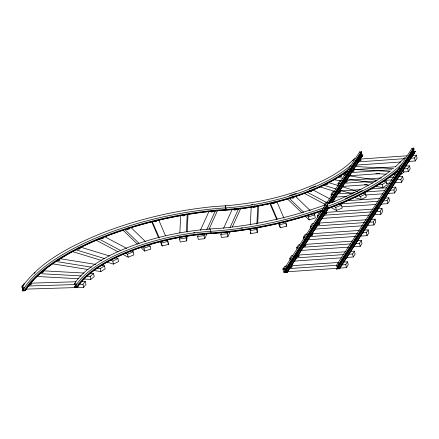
<?xml version="1.0" encoding="UTF-8"?>
<svg xmlns="http://www.w3.org/2000/svg" width="439" height="439" viewBox="0 0 439 439"><rect width="100%" height="100%" fill="white"/><g stroke="black" fill="none" stroke-linecap="round" stroke-linejoin="round"><path stroke-width="0.66" d="M234.097 209.354A110.88 42.073 -12.2 0 1 225.827 210.012L226.03 209.408A0.856 0.28 86 0 0 225.997 208.596L225.437 207.378M186.987 236.089L186.762 240.885L180.22 242.043L179.567 239.025L179.666 236.967M179.858 232.857L180.692 215.05M186.762 240.885L186.109 237.872L186.207 235.814M186.399 231.704L187.201 214.578M187.179 231.979L187.985 214.858M257.512 227.698L257.287 232.494L250.746 233.647L250.159 229.262M250.384 224.466L251.218 206.654M250.746 233.647L250.812 232.275M257.287 232.494L256.634 229.476L256.727 227.424M256.892 223.994L257.726 206.187M257.737 222.902L258.511 206.462M22.054 287.578L23.904 287.276L24.074 288.308A0.68 0.587 32.8 0 0 23.602 289.081L23.761 289.806A0.856 0.741 32.8 0 0 24.266 290.426C28.101 290.744 19.535 291.381 23.113 290.508A0.856 0.735 33.5 0 0 23.338 289.833L23.185 289.109A0.68 0.587 33.5 0 0 22.4 288.423L22.06 287.474L25.286 282.743C44.372 259.103 72.671 245.401 100.114 233.85C136.946 219.248 175.924 210.166 215.357 206.423C244.863 204.975 274.282 199.734 302.043 189.505C321.222 182.141 340.708 173.213 355.014 158.029M322.237 210.736A165.624 62.848 -12.2 0 1 210.693 233.57L210.682 233.575A107.681 40.86 -12.2 0 0 77.681 286.98L74.575 287.238L75.492 286.848A0.856 0.735 33.5 0 0 75.717 286.173L75.557 285.449A0.68 0.587 33.5 0 0 74.778 284.763C74.389 284.735 74.526 284.071 74.438 283.813C77.418 278.995 81.413 274.907 85.665 271.198C101.436 258.116 120.516 249.769 139.734 243.118C165.92 234.25 193.407 229.646 220.987 228.269C256.585 224.916 291.776 217.069 325.376 204.826M74.427 283.918L76.282 283.616L76.446 284.648A0.68 0.587 32.8 0 0 75.98 285.421L76.134 286.146A0.856 0.741 32.8 0 0 76.644 286.766L77.692 287.018M284.993 272.207A0.856 0.741 32.8 0 0 285.218 271.532L285.059 270.808A0.68 0.587 32.8 0 0 284.274 270.122C282.584 268.684 286.876 268.234 285.987 270.001A0.68 0.587 32.8 0 0 285.482 270.781L285.635 271.505A0.856 0.741 32.8 0 0 286.146 272.125C289.97 272.394 281.437 273.085 284.993 272.207L285.734 271.055M339.512 268.761L336.455 268.937L337.366 268.547A0.856 0.741 32.8 0 0 337.591 267.872L337.437 267.148A0.68 0.587 32.8 0 0 336.653 266.462C334.935 264.98 339.352 264.64 338.326 266.347A0.68 0.587 32.8 0 0 337.854 267.121L338.014 267.845A0.856 0.741 32.8 0 0 338.518 268.465L339.572 268.717L415.206 151.45L414.153 151.241A0.856 0.735 33.5 0 1 413.648 150.621L413.494 149.897A0.68 0.587 33.5 0 1 413.516 149.381A0.68 0.587 32.8 0 0 413.494 149.897A164.208 62.311 -12.2 0 1 411.82 152.47M359.568 152.048L361.418 151.746L361.582 152.777M411.941 148.387L413.796 148.086L413.961 149.117A0.68 0.587 32.8 0 0 413.703 149.2A0.68 0.587 33.5 0 1 413.961 149.123M361.714 152.657L328.86 203.548M57.844 260.223L57.783 260.497L58.749 260.656L59.847 260.195L59.561 259.751M339.808 176.198L339.748 176.478L340.713 176.632L341.811 176.171L341.526 175.726M225.816 205.661L225.267 206.418L225.459 207.444M225.284 206.346L225.278 206.632M154.769 221.283L154.967 221.744L155.571 221.755L156.712 221.316L156.514 220.855M272.926 203.037L272.822 203.317L273.727 203.509L274.869 203.07L274.671 202.604M206.945 233.784L204.706 238.701L198.285 239.381L197.632 236.369L198.472 234.525M200.431 230.223L209.101 211.181M204.706 238.701L204.053 235.683L204.892 233.839M206.851 229.542L215.242 211.11M208.898 229.482L217.289 211.055M230.096 231.847L227.857 236.764L221.437 237.444L220.784 234.431L221.624 232.588M223.583 228.285L231.973 209.858M227.857 236.764L227.204 233.746L228.044 231.902M230.003 227.605L238.673 208.563M232.33 226.936L240.44 209.118M78.18 248.661L78.241 249.154L79.481 249.061L80.183 248.507L77.895 248.447L79.267 247.761L80.074 248.002L79.898 248.293M325.947 184.051L325.771 184.342L326.572 184.589L327.949 183.897L327.143 183.65M210.616 229.087L210.127 229.97L210.868 232.044A0.856 0.28 86 0 1 210.923 232.665L210.72 233.625M284.922 271.944L283.556 272.043L282.903 269.025L284.719 266.21L286.766 266.067M290.179 260.168L289.784 258.357L291.6 255.542L292.967 255.449M296.929 248.897L296.671 247.689L298.482 244.874L299.848 244.781M303.942 238.832L303.552 237.022L305.368 234.206L307.415 234.064M310.828 228.165L310.433 226.354L312.25 223.539L313.616 223.446M317.578 216.893L317.32 215.686L319.131 212.871L320.497 212.778M331.472 196.162L331.083 194.351L332.899 191.541L334.266 191.442M338.228 184.89L337.964 183.683L339.781 180.873L341.147 180.775M352.819 160.663L353.549 159.538M283.929 269.272L359.728 151.839M285.674 268.953L361.418 151.751L285.921 269.134M284.06 272.553L285.229 270.748M284.154 272.63L285.268 270.907M285.482 270.781L327.516 205.644M286.085 269.881L327.609 205.523M328.723 203.795L361.72 152.657M285.635 271.505L327.159 207.142M329.387 203.696L361.27 154.276L361.116 153.557A0.68 0.587 33.5 0 1 361.138 153.041A0.68 0.587 32.8 0 0 361.116 153.557A109.541 41.568 -12.2 0 1 359.393 156.13M286.146 272.125L327.67 207.768M330.633 203.169L361.78 154.901L362.828 155.154M290.239 267.033L290.283 267.527L290.843 267.576L292.231 266.89L291.447 266.638M338.42 192.359L338.464 192.853L339.023 192.902L340.225 192.507L340.187 192.008M359.069 160.356L359.113 160.855L360.342 160.767L361.061 160.213L360.831 160.01M286.952 272.438L317.874 224.565M318.467 223.594L328.624 207.899M331.961 202.73L345.312 182.042M346.053 180.895L362.592 155.208M287.133 272.421L290.53 267.164M291.216 266.1L310.922 235.562L312.162 235.441L312.881 234.887L312.096 234.635M311.663 234.41L317.968 224.642M318.648 223.577L328.663 208.064M332.054 202.807L345.4 182.119M346.086 181.055L362.828 155.11M336.307 265.611L412.106 148.179M338.222 263.307L338.359 263.658M338.052 265.293L413.79 148.091L338.299 265.474M336.439 268.893L337.975 266.511M336.532 268.97L337.64 267.247M336.713 268.959L337.821 267.236M337.854 267.121L413.999 149.117M338.014 267.845L413.648 150.615A0.856 0.741 32.8 0 0 414.153 151.241L338.518 268.465M339.479 268.602L415.184 151.417M339.572 268.125L346.404 267.647L345.756 264.635L347.567 261.82L343.468 262.105M346.459 257.457L353.291 256.98L352.638 253.967L354.454 251.152L350.355 251.437M353.34 246.789L360.172 246.312L359.519 243.299L361.335 240.484L357.236 240.77M360.221 236.122L367.053 235.644L366.4 232.632L368.217 229.816L364.118 230.102M367.108 225.454L373.94 224.977L373.287 221.964L375.098 219.149L371.004 219.434M373.99 214.786L380.822 214.309L380.169 211.296L381.985 208.481L377.886 208.766M380.871 204.119L387.703 203.641L387.05 200.628L388.866 197.813L384.767 198.099M387.752 193.451L394.584 192.973L393.937 189.961L395.748 187.146L391.648 187.431M394.639 182.783L401.471 182.306L400.818 179.293L402.634 176.478L398.535 176.763M403.567 171.973L408.352 171.638L407.699 168.625L409.516 165.81L405.416 166.096M408.402 161.448L415.234 160.97L414.581 157.958L416.397 155.143L412.298 155.428M346.404 267.647L348.22 264.832L347.567 261.82M353.291 256.98L355.102 254.17L354.454 251.152M360.172 246.312L361.988 243.502L361.335 240.484M367.053 235.644L368.87 232.835L368.217 229.816M373.94 224.977L375.751 222.167L375.098 219.149M380.822 214.309L382.638 211.499L381.985 208.481M387.703 203.641L389.519 200.832L388.866 197.813M394.584 192.973L396.401 190.164L395.748 187.146M401.471 182.306L403.282 179.496L402.634 176.478M408.352 171.638L410.169 168.828L409.516 165.81M415.234 160.97L417.05 158.161L416.397 155.143M74.559 287.155L74.619 287.106A110.88 42.073 -12.2 0 1 75.634 285.548M183.047 215.351L183.025 215.862L184.237 215.807L185.011 215.258L184.814 215.044M253.572 206.961L253.55 207.471L254.763 207.411L255.311 207.159L255.339 206.648M22.603 289.235L21.95 286.217L24.31 283.374M78.905 284.428L82.971 284.302L85.331 281.459L85.984 284.477L83.624 287.32L25.994 289.125M405.06 157.469L395.484 166.765M101.667 238.042L101.382 238.333L102.002 238.662L103.258 238.339L103.417 237.806M234.371 209.491L234.042 209.787L234.58 210.144L235.853 209.847L236.1 209.31M34.165 273.343L35.136 272.531M86.741 276.213L90.154 276.4L93.54 273.568L94.193 276.586L90.807 279.418L83.295 279.006M127.656 228.741L127.283 229.295L128.331 229.394L129.357 228.9L128.94 228.499M292.198 197.55L291.825 198.104L292.873 198.203L293.9 197.709L293.482 197.309M389.761 171.38C373.057 183.936 354.202 193.314 334.902 201.161M96.832 268.037L100.207 268.58L104.515 265.842L105.168 268.86L100.86 271.593L93.436 270.402M378.797 184.012L382.171 184.556L386.479 181.817L387.127 184.835L382.824 187.568L375.4 186.377M110.2 260.294L112.807 261.09L117.904 258.538L118.552 261.551L113.46 264.108L106.946 262.116M357.319 195.487L360.573 196.485L365.665 193.928L366.318 196.941L361.226 199.498L354.059 197.309M362.471 190.499L345.142 198.752M331.429 202.522L333.19 202.176M309.347 188.545L315.537 185.955M125.73 253.221L127.519 254.17L133.247 251.871L133.9 254.883L128.172 257.183L122.805 254.335M333.399 206.121L335.786 207.389L341.509 205.09L342.162 208.108L336.433 210.407L331.066 207.554M413.659 151.642L415.206 151.45A165.624 62.848 -12.2 0 1 410.805 157.689M289.493 195.547L296.292 193.352M142.505 246.68L143.948 248.079L150.138 246.103L150.791 249.122L144.601 251.092L140.743 247.36M307.048 215.489L308.491 216.888L314.681 214.912L315.334 217.931L309.144 219.901L305.286 216.169M22.246 290.766L22.241 290.772A165.547 62.815 -12.2 0 1 23.58 288.697M160.674 241.104L161.475 242.97L167.939 241.379L168.592 244.397L162.128 245.983L160.257 241.631M279.1 223.478L279.638 224.719L286.096 223.133L286.749 226.151L280.291 227.737L278.419 223.385M179.567 239.025L186.109 237.872M250.093 230.629L256.634 229.476M197.632 236.369L204.053 235.683M220.784 234.431L227.204 233.746M225.811 210.018L225.822 210.018A162.425 61.63 -12.2 0 0 212.91 211.049M210.693 233.46L210.682 233.466A107.758 40.887 -12.2 0 0 77.593 286.903M360.381 159.061L406.832 155.812M357.878 161.92L404.335 158.671M410.481 158.243L414.581 157.958M356.484 165.08L400.889 161.975M353.494 169.728L395.852 166.765M346.898 172.873L344.851 173.015L345.241 174.826M351.683 172.538L391.989 169.723M403.6 168.911L407.699 168.625M348.917 175.792L379.658 173.646M345.932 180.44L381.453 177.96M388.97 177.433L393.75 177.098M337.964 183.683L339.331 183.59M344.116 183.255L376.223 181.011M384.421 180.44L391.934 179.913M396.719 179.578L400.818 179.293M342.036 186.46L367.311 184.693M386.441 183.359L389.854 183.118M339.731 191.064L360.907 189.582M370.472 188.913L386.869 187.766M331.083 194.351L333.135 194.208M337.234 193.923L354.311 192.726M364.557 192.013L385.052 190.581M389.837 190.246L393.937 189.961M335.835 197.084L346.766 196.315M365.21 195.031L382.973 193.786M327.384 202.11L326.018 202.203L324.201 205.018L325.568 204.925M332.85 201.726L334.897 201.583M347.194 200.727L379.987 198.433M338.546 204.014L378.171 201.249M382.951 200.914L387.05 200.628M329.634 207.702L331.686 207.559M341.932 206.84L376.091 204.453M325.283 212.443L373.101 209.101M317.32 215.686L318.687 215.593M323.466 215.258L371.29 211.916M376.069 211.582L380.169 211.296M321.386 218.463L369.204 215.121M318.401 223.111L366.219 219.769M310.433 226.354L311.8 226.261M316.585 225.926L364.403 222.584M369.188 222.249L373.287 221.964M314.505 229.131L362.323 225.789M312.2 233.729L359.338 230.437M303.552 237.022L304.918 236.928M309.698 236.594L357.522 233.252M362.301 232.917L366.4 232.632M307.618 239.798L355.442 236.456M304.633 244.446L352.451 241.104M296.671 247.689L298.037 247.596M302.817 247.261L350.64 243.919M355.42 243.585L359.519 243.299M300.737 250.466L348.561 247.124M297.752 255.114L345.57 251.772M289.784 258.357L291.15 258.264M295.935 257.929L343.753 254.587M348.539 254.252L352.638 253.967M293.856 261.134L341.674 257.792M291.551 265.732L338.688 262.44M282.903 269.025L284.269 268.931M289.054 268.597L336.872 265.255M341.657 264.92L345.756 264.635M287.655 271.752L337.525 268.267M30.412 283.182L75.837 281.761M81.259 281.591L85.331 281.459M21.95 286.217L23.305 286.173M28.052 286.025L74.833 284.56M355.464 166.518L393.695 168.609M353.444 169.421L390.315 171.435M375.943 173.635L386.188 174.195M393.015 174.568L395.062 174.678M43.017 270.808L83.981 273.047M89.441 273.343L93.54 273.568M39.631 273.64L81.281 275.917M36.871 276.471L78.515 278.743M352.226 171.523L353.461 171.435L353.993 171.172L353.949 170.678M25.226 290.563L25.264 290.569A162.425 61.63 -12.2 0 1 41.683 272.076M415.107 151.378L415.151 151.389A165.547 62.815 -12.2 0 1 410.289 158.139M341.937 174.651L344.637 175.084M349.362 175.847L377.03 180.297M383.104 181.274L386.479 181.817M337.635 177.389L343.035 178.256M347.084 178.909L372.727 183.036M333.563 179.644L340.988 180.835M364.606 184.638L368.656 185.291M59.973 258.675L95.74 264.432M101.815 265.408L104.515 265.842M55.671 261.414L91.438 267.164M52.274 263.773L88.041 269.53M101.398 238.07L102.561 238.07L103.439 237.543L102.15 237.301L101.398 238.07A162.425 61.63 -12.2 0 0 42.177 271.659M74.614 287.26L74.581 287.232A110.957 42.106 -12.2 0 1 75.579 285.635M212.492 211.132L212.948 211.241L212.701 211.785L211.428 212.081L210.89 211.719M328.526 182.575L338.299 185.56M342.211 186.756L357.851 191.536M363.058 193.133L365.665 193.928M323.433 185.132L335.813 188.913M339.72 190.109L352.105 193.895M320.174 186.948L334.507 191.333M80.76 247.184L109.432 255.948M115.298 257.737L117.904 258.538M75.667 249.736L104.987 258.703M72.408 251.558L101.733 260.525M312.886 189.884L329.585 198.752M333.163 200.656L334.952 201.605M339.127 203.822L341.509 205.09M307.157 192.183L327.434 202.955M304.831 193.615L325.107 204.387M104.625 236.665L126.684 248.386M131.459 250.916L133.247 251.871M98.896 238.964L120.961 250.685M96.564 240.396L118.031 251.799M347.068 181.345L347.112 181.839L346.58 182.103L345.114 181.982M326.418 213.343L326.649 213.552L325.93 214.106L324.47 213.98M319.537 224.011L319.576 224.51L319.043 224.773L317.584 224.647M305.769 245.346L305.813 245.845L305.281 246.109L303.821 245.983M298.888 256.014L299.118 256.222L298.399 256.777L296.934 256.65M295.403 196.26L310.346 210.715M313.232 213.513L314.681 214.912M289.213 198.23L303.673 212.224M287.94 199.383L301.917 212.91M130.86 227.451L145.32 241.439M148.689 244.704L150.138 246.103M124.671 229.421L139.13 243.415M123.397 230.574L137.374 244.1M31.164 284.17L31.092 284.686L30.527 284.938L29.161 284.752M74.592 284.659L74.734 284.763A0.68 0.587 32.8 0 1 75.557 285.454M311.685 191.025L310.933 191.794L309.649 191.558M277.014 201.989L283.962 218.156M285.295 221.267L286.096 223.133M285.948 224.285L286.749 226.151M270.55 203.575L277.234 219.121M270.133 204.108L276.817 219.654M158.858 220.235L165.536 235.781M167.407 240.138L167.939 241.379M167.791 242.531L168.592 244.397M152.124 221.201L159.341 237.993M151.976 222.353L158.655 237.9M25.303 290.596L25.314 290.64A162.342 61.603 -12.2 0 1 41.277 272.581M43.395 271.933L42.484 272.696L41.332 272.378M403.254 169.13L403.907 172.143L400.522 174.974L400.264 173.767M382.171 184.556L382.824 187.568M360.573 196.485L361.226 199.498M335.786 207.389L336.433 210.407M308.491 216.888L309.144 219.901M279.638 224.719L280.291 227.737M351.041 165.124A109.541 41.568 -12.2 0 1 225.844 207.872L225.997 208.596M161.475 242.97L162.128 245.983M143.948 248.079L144.601 251.092M127.519 254.17L128.172 257.183M112.807 261.09L113.46 264.108M100.207 268.58L100.86 271.593M90.154 276.4L90.807 279.418M82.971 284.302L83.624 287.32M23.602 289.081A163.769 62.14 -12.2 0 1 225.844 207.872M24.266 290.426A163.385 61.998 -12.2 0 1 226.03 209.408A109.926 41.71 -12.2 0 0 349.241 168.571M102.029 237.817A162.425 61.63 -12.2 0 1 127.568 228.664M128.83 228.264A162.425 61.63 -12.2 0 1 155.34 220.888M156.663 220.57A162.425 61.63 -12.2 0 1 183.217 215.094M184.545 214.863A162.425 61.63 -12.2 0 1 211.609 211.181M42.759 271.324A162.342 61.603 -12.2 0 1 78.186 248.693M79.366 248.095A162.342 61.603 -12.2 0 1 101.464 238.168M102.704 237.669A162.342 61.603 -12.2 0 1 127.612 228.768M128.874 228.368A162.342 61.603 -12.2 0 1 154.715 221.157M156.69 220.68A162.342 61.603 -12.2 0 1 183.233 215.203M184.561 214.973A162.342 61.603 -12.2 0 1 211.609 211.296M212.915 211.164A162.342 61.603 -12.2 0 1 225.811 210.127A110.957 42.106 -12.2 0 0 234.097 209.469M23.338 289.833A0.856 0.741 32.8 0 1 23.113 290.508M22.4 288.423A0.68 0.587 32.8 0 1 23.185 289.114M22.202 290.848A165.624 62.848 -12.2 0 1 23.525 288.785M75.98 285.421A109.108 41.403 -12.2 0 1 210.715 231.32A164.208 62.311 -12.2 0 0 324.41 207.576M76.638 286.766A108.718 41.255 -12.2 0 1 210.907 232.851A164.592 62.453 -12.2 0 0 322.391 209.941M193.632 232.807A109.541 41.568 -12.2 0 1 194.927 232.637M75.717 286.173A0.856 0.741 32.8 0 1 75.492 286.848M361.78 154.901A0.856 0.741 32.8 0 1 361.27 154.276A0.856 0.735 33.5 0 0 361.78 154.901A109.926 41.71 -12.2 0 1 358.438 159.566M252.815 204.574A109.102 41.403 -12.2 0 1 251.52 204.788M362.812 155.115A110.957 42.106 -12.2 0 1 360.693 158.238M347.688 170.864A110.957 42.106 -12.2 0 1 341.355 175.337M339.781 176.357A110.957 42.106 -12.2 0 1 327.17 183.524M326.04 184.095A110.957 42.106 -12.2 0 1 310.982 190.883M309.769 191.371A110.957 42.106 -12.2 0 1 293.444 197.215M292.193 197.616A110.957 42.106 -12.2 0 1 274.858 202.472M272.893 202.95A110.957 42.106 -12.2 0 1 255.075 206.626M253.753 206.857A110.957 42.106 -12.2 0 1 236.039 209.277M362.724 155.044A110.88 42.073 -12.2 0 1 358.476 160.789M347.606 170.782A110.88 42.073 -12.2 0 1 341.279 175.249M340.236 175.929A110.88 42.073 -12.2 0 1 327.104 183.431M325.974 184.001A110.88 42.073 -12.2 0 1 310.927 190.778M310.296 191.036A110.88 42.073 -12.2 0 1 293.4 197.111M292.149 197.506A110.88 42.073 -12.2 0 1 274.83 202.363M272.866 202.84A110.88 42.073 -12.2 0 1 255.064 206.517M253.742 206.742A110.88 42.073 -12.2 0 1 235.386 209.227M401.998 163.895A164.208 62.311 -12.2 0 1 326.89 206.665M397.915 170.711A165.624 62.848 -12.2 0 1 327.807 208.723M409.422 159.187A165.547 62.815 -12.2 0 1 408.522 160.235M397.833 170.628A165.547 62.815 -12.2 0 1 327.143 208.849M322.188 210.632A165.547 62.815 -12.2 0 1 210.698 233.46M414.147 151.241A164.592 62.453 -12.2 0 1 409.785 157.447M399.896 167.83A164.592 62.453 -12.2 0 1 326.698 208.382M242.377 227.83A163.769 62.14 -12.2 0 1 241.044 228.022M57.734 259.723L57.674 259.998L58.639 260.151L59.803 259.416L58.837 259.257L57.734 259.723M339.698 175.699L339.984 176.138L340.604 176.127L341.767 175.391L340.801 175.238L339.698 175.699M154.66 220.779L154.863 221.245L155.461 221.256L156.707 220.532L155.807 220.34L154.66 220.779M272.822 202.533L272.712 202.813L273.618 203.005L274.869 202.286L273.963 202.094L272.822 202.533M325.837 183.551L325.661 183.837L326.462 184.084L327.84 183.398L327.033 183.151L325.837 183.551M290.13 266.528L289.943 266.819L290.733 267.071L292.127 266.391L291.337 266.133L290.13 266.528M297.016 255.86L296.83 256.151L297.615 256.403L299.008 255.723L298.218 255.465L297.016 255.86M303.898 245.192L303.942 245.692L304.496 245.736L305.89 245.055L305.105 244.797L303.898 245.192M310.779 234.525L310.592 234.816L311.383 235.068L312.771 234.388L311.986 234.13L310.779 234.525M317.666 223.857L317.479 224.148L318.264 224.4L319.658 223.72L318.868 223.462L317.666 223.857M324.547 213.189L324.361 213.48L325.145 213.733L326.539 213.052L325.754 212.794L324.547 213.189M338.31 191.854L338.123 192.145L338.913 192.397L340.307 191.717L339.517 191.459L338.31 191.854M345.197 181.186L345.01 181.477L345.795 181.73L347.189 181.049L346.398 180.791L345.197 181.186M352.078 170.519L351.891 170.809L352.676 171.062L354.07 170.381L353.285 170.123L352.078 170.519M358.959 159.851L358.773 160.142L359.563 160.394L360.951 159.714L360.167 159.461L358.959 159.851M182.942 214.852L182.717 215.143L183.453 215.423L184.901 214.759L184.166 214.479L182.942 214.852M253.462 206.456L253.243 206.753L253.978 207.027L255.427 206.363L254.691 206.083L253.462 206.456M29.292 283.956L29.226 284.472L29.748 284.543L31.229 283.896L30.532 283.594L29.292 283.956M309.824 190.762L309.539 191.053L310.159 191.382L311.701 190.762L311.081 190.433L309.824 190.762M211.11 210.923L210.863 211.466L211.318 211.576L212.92 210.989L212.383 210.632L211.11 210.923M234.261 208.991L233.932 209.282L234.475 209.639L236.072 209.052L235.534 208.695L234.261 208.991M41.568 271.587L41.277 272.131L41.721 272.251L43.346 271.681L42.846 271.307L41.568 271.587M127.546 228.236L127.162 228.527L127.579 228.928L129.247 228.395L128.83 227.995L127.546 228.236M292.094 197.045L291.705 197.336L292.122 197.737L293.79 197.204L293.373 196.804L292.094 197.045"/></g></svg>
